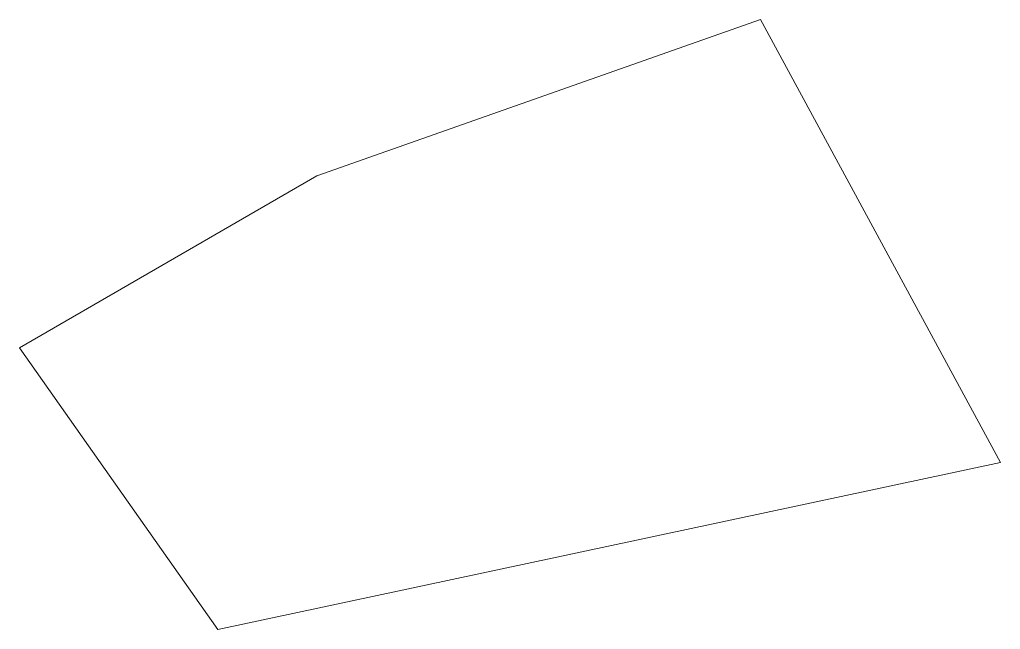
# Model space of a CAD drawing. Header units: inches. Extents: x -6 to 41, y -2.2 to 27.
import ezdxf

# ---------------------------------------------------------------- set-up
doc = ezdxf.new("R2010")
doc.units = ezdxf.units.IN
doc.header["$LTSCALE"] = 1.968504
doc.layers.add('Design Layer-1', color=7, linetype='Continuous')

msp = doc.modelspace()

# ---------------------------------------------------------------- wipeouts: each hides what was drawn before it
at = {"color": 255, "linetype": 'Continuous', "lineweight": 5, "transparency": 33554687}
msp.add_wipeout([(3.5, -2.25), (41, 5.75), (29.5, 27), (8.25, 19.5), (-6, 11.25)], dxfattribs=at).dxf.layer = 'Design Layer-1'

# ---------------------------------------------------------------- next in the draw order: linework, layer by layer
at = {"layer": 'Design Layer-1', "color": 7, "linetype": 'Continuous', "lineweight": 5, "transparency": 33554687, "flags": 128}
msp.add_lwpolyline([(3.5, -2.25), (41, 5.75), (29.5, 27), (8.25, 19.5), (-6, 11.25)], close=True, dxfattribs=at)

doc.saveas('drawing.dxf')
